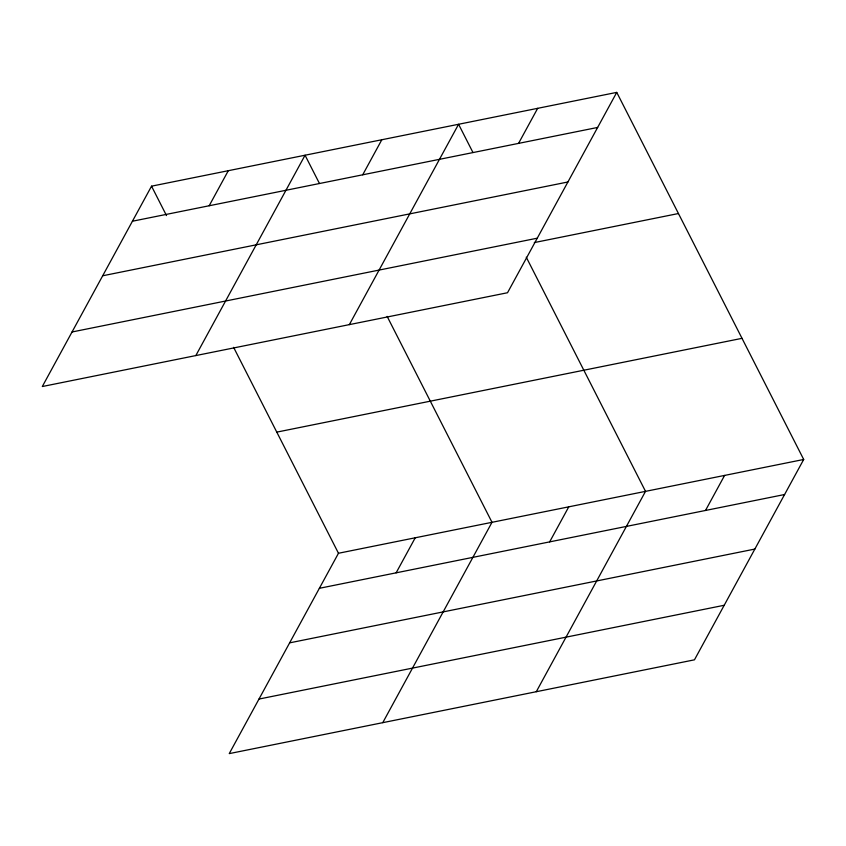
<?xml version="1.0" encoding="UTF-8"?>
<svg xmlns="http://www.w3.org/2000/svg" width="846" height="846" viewBox="0 0 846 846"><rect width="100%" height="100%" fill="white"/><g stroke="black" fill="none" stroke-linecap="round" stroke-linejoin="round"><path stroke-width="1.27" d="M616.755 92.383L151.54 186.173L42.3 386.527L507.526 292.737L616.755 92.383L803.7 459.473L694.46 659.827L229.245 753.617L338.474 553.263L803.7 459.473M209.184 205.747L228.293 170.702M195.828 355.574L305.057 155.23L319.439 183.455M362.712 174.794L381.821 139.749M349.345 324.631L458.585 124.277L472.956 152.502M518.566 143.376L537.675 108.33M396.129 572.837L415.238 537.781M382.762 722.664L492.002 522.31L387.14 316.393M549.657 541.884L568.766 506.839M536.29 691.711L645.519 491.357L526.265 257.184M705.501 510.466L724.61 475.42M132.431 221.229L597.657 127.439M102.683 275.775L567.909 181.985M72.037 331.981L537.263 238.191M534.302 242.58L678.45 213.53M276.779 432.126L742.005 338.337M319.365 588.308L784.591 494.519M289.628 642.854L754.854 549.065M258.982 699.06L724.208 605.271M151.54 186.173L166.503 215.582M233.612 347.346L338.474 553.263"/></g></svg>
